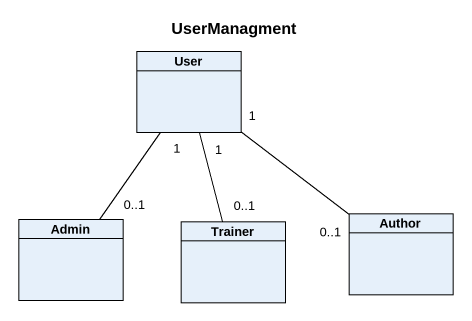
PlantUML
@startuml
title UserManagment
hide circle
hide empty members
class User
class Admin
class Trainer
class Author
Admin "0..1" -up- "1" User
Trainer "0..1" -up- "1" User
Author "0..1" -up- "1" User
@enduml
